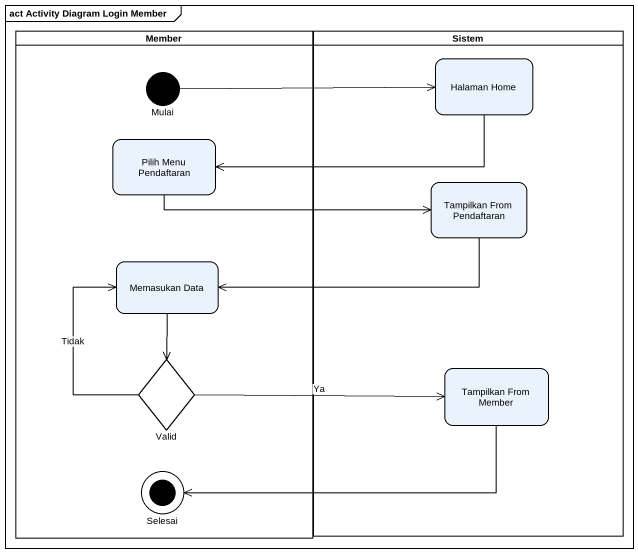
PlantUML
@startuml
mainframe act Activity Diagram Login Member
hide empty description
state Member <<partition>> {
  state Mulai <<start>>
  state "Pilih Menu Pendaftaran" as Pilih_Menu_Pendaftaran
  state "Memasukan Data" as Memasukan_Data
  state Valid <<choice>>
  state Selesai <<end>>
}
state Sistem <<partition>> {
  state "Halaman Home" as Halaman_Home
  state "Tampilkan From Pendaftaran" as Tampilkan_From_Pendaftaran
  state "Tampilkan From Member" as Tampilkan_From_Member
}
Halaman_Home -left-> Pilih_Menu_Pendaftaran
Mulai -right-> Halaman_Home
Pilih_Menu_Pendaftaran -right-> Tampilkan_From_Pendaftaran
Tampilkan_From_Pendaftaran -left-> Memasukan_Data
Memasukan_Data --> Valid
Valid -up-> Memasukan_Data : Tidak
Valid -right-> Tampilkan_From_Member : Ya
Tampilkan_From_Member -left-> Selesai
@enduml
